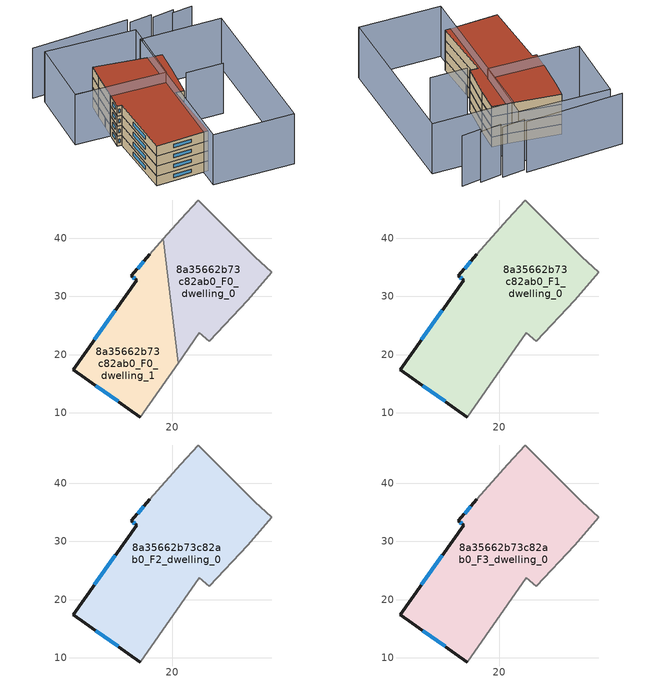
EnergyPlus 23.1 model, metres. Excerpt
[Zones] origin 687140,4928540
8a35662b73c82ab0_F0_dwelling_0
 floor ground (EU_floor_Construction): 34.22,36.78 37.13,34.14 32.95,29.34 26.35,22.29 24.68,23.77 21.01,18.51 18.47,39.9 21.43,43.26 24.48,46.58 z0
 wall adiabatic (EU_wall_Construction): 21.01,18.51 24.68,23.77 26.35,22.29 32.95,29.34 37.13,34.14 34.22,36.78 24.48,46.58 21.43,43.26 18.47,39.9 z0:3
 wall to 8a35662b73c82ab0_F0_dwelling_1 (EU_wall_Construction): 18.47,39.9 21.01,18.51 z0:3
8a35662b73c82ab0_F0_dwelling_1
 floor ground (EU_floor_Construction): 18.47,39.9 21.01,18.51 14.53,9.26 2.97,17.35 13.87,32.81 12.98,33.55 16.15,37.26 z0
 wall outside (EU_wall_Construction): 16.15,37.26 12.98,33.55 13.87,32.81 2.97,17.35 14.53,9.26 z0:3
 wall adiabatic (EU_wall_Construction): 18.47,39.9 16.15,37.26 / 14.53,9.26 21.01,18.51 z0:3
 window (EU_Window_Construction): 15.1,36.02 14.04,34.78 / 6.82,14.65 10.68,11.95 / 10.24,27.65 6.6,22.5 / 13.28,33.3 13.58,33.05 z1:2
8a35662b73c82ab0_F1_dwelling_0
 floor to 8a35662b73c82ab0_F0_dwelling_0 (EU_floor_Construction): 34.22,36.78 37.13,34.14 32.95,29.34 26.35,22.29 24.68,23.77 21.01,18.51 18.48,39.9 21.43,43.26 24.48,46.58 z3
 floor to 8a35662b73c82ab0_F0_dwelling_1 (EU_floor_Construction): 18.48,39.9 21.01,18.51 14.53,9.26 2.97,17.35 13.87,32.81 12.98,33.55 16.15,37.26 z3
 wall outside (EU_wall_Construction): 16.15,37.26 12.98,33.55 13.87,32.81 2.97,17.35 14.53,9.26 z3:6
 wall adiabatic (EU_wall_Construction): 14.53,9.26 24.68,23.77 26.35,22.29 32.95,29.34 37.13,34.14 34.22,36.78 24.48,46.58 21.43,43.26 16.15,37.26 z3:6
 window (EU_Window_Construction): 6.82,14.65 10.68,11.95 / 10.24,27.65 6.6,22.5 / 13.28,33.3 13.58,33.05 / 15.1,36.02 14.04,34.78 z4:5
8a35662b73c82ab0_F2_dwelling_0
 floor to 8a35662b73c82ab0_F1_dwelling_0 (EU_floor_Construction): 34.22,36.78 37.13,34.14 32.95,29.34 26.35,22.29 24.68,23.77 14.53,9.26 2.97,17.35 13.87,32.81 12.98,33.55 16.15,37.26 21.43,43.26 24.48,46.58 z6
 wall outside (EU_wall_Construction): 16.15,37.26 12.98,33.55 13.87,32.81 2.97,17.35 14.53,9.26 z6:9
 wall adiabatic (EU_wall_Construction): 14.53,9.26 24.68,23.77 26.35,22.29 32.95,29.34 37.13,34.14 34.22,36.78 24.48,46.58 21.43,43.26 16.15,37.26 z6:9
 window (EU_Window_Construction): 6.82,14.65 10.68,11.95 / 10.24,27.65 6.6,22.5 / 13.28,33.3 13.58,33.05 / 15.1,36.02 14.04,34.78 z7:8
8a35662b73c82ab0_F3_dwelling_0
 floor to 8a35662b73c82ab0_F2_dwelling_0 (EU_floor_Construction): 34.22,36.78 37.13,34.14 32.95,29.34 26.35,22.29 24.68,23.77 14.53,9.26 2.97,17.35 13.87,32.81 12.98,33.55 16.15,37.26 21.43,43.26 24.48,46.58 z9
 wall outside (EU_wall_Construction): 16.15,37.26 12.98,33.55 13.87,32.81 2.97,17.35 14.53,9.26 z9:12
 wall adiabatic (EU_wall_Construction): 14.53,9.26 24.68,23.77 26.35,22.29 32.95,29.34 37.13,34.14 34.22,36.78 24.48,46.58 21.43,43.26 16.15,37.26 z9:12
 window (EU_Window_Construction): 6.82,14.65 10.68,11.95 / 10.24,27.65 6.6,22.5 / 13.28,33.3 13.58,33.05 / 15.1,36.02 14.04,34.78 z10:11
 roof outside (EU_roof_Construction): 26.35,22.29 32.95,29.34 37.13,34.14 34.22,36.78 24.48,46.58 21.43,43.26 16.15,37.26 12.98,33.55 13.87,32.81 2.97,17.35 14.53,9.26 24.68,23.77 z12
shading: 29.56,23.38 37.25,17.33 / 54.62,35.41 50.08,38.12 / 51.04,38.62 46.14,41.48 / 46.88,42.35 41.65,45.44 / 42.26,46.48 20.95,61.15 / 53.66,26.64 27,-7.7 / 27,-7.7 9.96,5.52 / 9.96,5.52 36.62,39.86 / 36.62,39.86 53.66,26.64 / 8.78,42.91 20.93,57.88 / 20.93,57.88 39.55,42.76 / 39.55,42.76 27.4,27.8 / 27.4,27.8 8.78,42.91 z0:15
[Building]
EU S2 Campaign: North Axis=0; Terrain=City; Solar Distribution=FullExterior
[Site:Location]
Bologna: Latitude=44.5; Longitude=11.25; Time Zone=1; Elevation=37
[SizingPeriod:WeatherFileDays]
AnnualSizingPeriod: Begin Month=1; Begin Day of Month=1; End Month=12; End Day of Month=31; Day of Week for Start Day=Monday; Use Weather File Daylight Saving Period=No; Use Weather File Rain and Snow Indicators=No
[MATERIAL]
EU_InternalMass_Material: Roughness=MediumRough; Thickness=0.1; Conductivity=1; Density=1800; Specific Heat=900; Thermal Absorptance=0.9; Solar Absorptance=0.7; Visible Absorptance=0.7
[MATERIAL:NOMASS] Roughness=MediumRough; Thermal Absorptance=0.9; Solar Absorptance=0.7; Visible Absorptance=0.7
Name | Thermal Resistance
EU_wall_NoMass | 0.937881
EU_roof_NoMass | 0.548572
EU_floor_NoMass | 0.71348
[WINDOWMATERIAL:SIMPLEGLAZINGSYSTEM]
EU_Window_SimpleGlazing: UFactor=4.25633; Solar Heat Gain Coefficient=0.85; Visible Transmittance=0.85
[CONSTRUCTION]
EU_wall_Construction: EU_wall_NoMass
EU_roof_Construction: EU_roof_NoMass
EU_floor_Construction: EU_floor_NoMass
EU_InternalMass_Construction: EU_InternalMass_Material
EU_Window_Construction: EU_Window_SimpleGlazing
[ZONE] Type=1; Multiplier=1; Ceiling Height=autocalculate; Floor Area=autocalculate; Part of Total Floor Area=Yes
Name | Volume
8a35662b73c82ab0_F0_dwelling_0 | 827.743
8a35662b73c82ab0_F1_dwelling_0; 8a35662b73c82ab0_F2_dwelling_0; 8a35662b73c82ab0_F3_dwelling_0 | 1655.46
8a35662b73c82ab0_F0_dwelling_1 | 827.73
[INTERNALMASS] Construction=EU_InternalMass_Construction
Name | Zone or ZoneList | Surface Area
8a35662b73c82ab0_F0_dwelling_0_EU_InternalMass | 8a35662b73c82ab0_F0_dwelling_0 | 275.915
8a35662b73c82ab0_F0_dwelling_1_EU_InternalMass | 8a35662b73c82ab0_F0_dwelling_1 | 275.91
8a35662b73c82ab0_F1_dwelling_0_EU_InternalMass | 8a35662b73c82ab0_F1_dwelling_0 | 551.82
8a35662b73c82ab0_F2_dwelling_0_EU_InternalMass | 8a35662b73c82ab0_F2_dwelling_0 | 551.82
8a35662b73c82ab0_F3_dwelling_0_EU_InternalMass | 8a35662b73c82ab0_F3_dwelling_0 | 551.82
[OTHEREQUIPMENT] Fuel Type=Electricity; Design Level Calculation Method=Watts/Area; Power per Zone Floor Area=1; Fraction Latent=0; Fraction Radiant=0; Fraction Lost=0; Carbon Dioxide Generation Rate=0; EndUse Subcategory=EU_Step8_InternalGains
Name | Zone or ZoneList or Space or SpaceList | Schedule
EU_Step8_InternalGain_8a35662b73c82ab0_F0_dwelling_0_f000 | 8a35662b73c82ab0_F0_dwelling_0 | EU_Step8_GainSchedule_8a35662b73c82ab0_F0_dwelling_0_f000
EU_Step8_InternalGain_8a35662b73c82ab0_F0_dwelling_1_f000 | 8a35662b73c82ab0_F0_dwelling_1 | EU_Step8_GainSchedule_8a35662b73c82ab0_F0_dwelling_1_f000
EU_Step8_InternalGain_8a35662b73c82ab0_F1_dwelling_0_f000 | 8a35662b73c82ab0_F1_dwelling_0 | EU_Step8_GainSchedule_8a35662b73c82ab0_F1_dwelling_0_f000
EU_Step8_InternalGain_8a35662b73c82ab0_F2_dwelling_0_f000 | 8a35662b73c82ab0_F2_dwelling_0 | EU_Step8_GainSchedule_8a35662b73c82ab0_F2_dwelling_0_f000
EU_Step8_InternalGain_8a35662b73c82ab0_F3_dwelling_0_f000 | 8a35662b73c82ab0_F3_dwelling_0 | EU_Step8_GainSchedule_8a35662b73c82ab0_F3_dwelling_0_f000
[ZONEVENTILATION:DESIGNFLOWRATE] Schedule=EU_AlwaysOn; Design Flow Rate Calculation Method=AirChanges/Hour; Air Changes per Hour=0.687892; Ventilation Type=Natural; Fan Pressure Rise=0; Fan Total Efficiency=1; Constant Term Coefficient=1; Temperature Term Coefficient=0; Velocity Term Coefficient=0; Velocity Squared Term Coefficient=0; Minimum Indoor Temperature=-100; Maximum Indoor Temperature=100; Delta Temperature=-100; Minimum Outdoor Temperature=-100; Maximum Outdoor Temperature=100; Maximum Wind Speed=40
Name | Zone or ZoneList or Space or SpaceList
EU_ConstantAir_8a35662b73c82ab0_F0_dwelling_0 | 8a35662b73c82ab0_F0_dwelling_0
EU_ConstantAir_8a35662b73c82ab0_F0_dwelling_1 | 8a35662b73c82ab0_F0_dwelling_1
EU_ConstantAir_8a35662b73c82ab0_F1_dwelling_0 | 8a35662b73c82ab0_F1_dwelling_0
EU_ConstantAir_8a35662b73c82ab0_F2_dwelling_0 | 8a35662b73c82ab0_F2_dwelling_0
EU_ConstantAir_8a35662b73c82ab0_F3_dwelling_0 | 8a35662b73c82ab0_F3_dwelling_0
[HVACTEMPLATE:THERMOSTAT] Constant Heating Setpoint=20; Constant Cooling Setpoint=50
EU_HeatOnly_8a35662b73c82ab0_F0_dwelling_0; EU_HeatOnly_8a35662b73c82ab0_F0_dwelling_1; EU_HeatOnly_8a35662b73c82ab0_F1_dwelling_0; EU_HeatOnly_8a35662b73c82ab0_F2_dwelling_0; EU_HeatOnly_8a35662b73c82ab0_F3_dwelling_0
[HVACTEMPLATE:ZONE:IDEALLOADSAIRSYSTEM] System Availability Schedule=EU_AlwaysOn; Maximum Heating Supply Air Temperature=50; Minimum Cooling Supply Air Temperature=13; Maximum Heating Supply Air Humidity Ratio=0.0156; Minimum Cooling Supply Air Humidity Ratio=0.0077; Heating Limit=NoLimit; Cooling Limit=NoLimit; Heating Availability Schedule=EU_AlwaysOn; Cooling Availability Schedule=EU_CoolingOff; Dehumidification Control Type=ConstantSensibleHeatRatio; Cooling Sensible Heat Ratio=0.7; Dehumidification Setpoint=60; Humidification Control Type=None; Humidification Setpoint=30; Outdoor Air Method=None; Outdoor Air Flow Rate per Person=0.00944; Outdoor Air Flow Rate per Zone Floor Area=0; Outdoor Air Flow Rate per Zone=0; Demand Controlled Ventilation Type=None; Outdoor Air Economizer Type=NoEconomizer; Heat Recovery Type=None; Sensible Heat Recovery Effectiveness=0.7; Latent Heat Recovery Effectiveness=0.65
Name | Template Thermostat
8a35662b73c82ab0_F0_dwelling_0 | EU_HeatOnly_8a35662b73c82ab0_F0_dwelling_0
8a35662b73c82ab0_F0_dwelling_1 | EU_HeatOnly_8a35662b73c82ab0_F0_dwelling_1
8a35662b73c82ab0_F1_dwelling_0 | EU_HeatOnly_8a35662b73c82ab0_F1_dwelling_0
8a35662b73c82ab0_F2_dwelling_0 | EU_HeatOnly_8a35662b73c82ab0_F2_dwelling_0
8a35662b73c82ab0_F3_dwelling_0 | EU_HeatOnly_8a35662b73c82ab0_F3_dwelling_0
[SIZING:ZONE] Zone Cooling Design Supply Air Temperature Input Method=SupplyAirTemperature; Zone Cooling Design Supply Air Temperature=13; Zone Heating Design Supply Air Temperature Input Method=SupplyAirTemperature; Zone Heating Design Supply Air Temperature=50; Zone Cooling Design Supply Air Humidity Ratio=0.008; Zone Heating Design Supply Air Humidity Ratio=0.008; Cooling Design Air Flow Method=DesignDay; Cooling Design Air Flow Rate=0; Cooling Minimum Air Flow per Zone Floor Area=0.000762; Cooling Minimum Air Flow=0; Cooling Minimum Air Flow Fraction=0.2; Heating Design Air Flow Method=DesignDay; Heating Design Air Flow Rate=0; Heating Maximum Air Flow per Zone Floor Area=0.002032; Heating Maximum Air Flow=0.141576; Heating Maximum Air Flow Fraction=0.3; Account for Dedicated Outdoor Air System=No; Dedicated Outdoor Air System Control Strategy=NeutralSupplyAir; Dedicated Outdoor Air Low Setpoint Temperature for Design=autosize; Dedicated Outdoor Air High Setpoint Temperature for Design=autosize; Zone Load Sizing Method=Sensible Load Only No Latent Load; Zone Latent Cooling Design Supply Air Humidity Ratio Input Method=HumidityRatioDifference; Zone Cooling Design Supply Air Humidity Ratio Difference=0.005; Zone Latent Heating Design Supply Air Humidity Ratio Input Method=HumidityRatioDifference; Zone Humidification Design Supply Air Humidity Ratio Difference=0.005
8a35662b73c82ab0_F0_dwelling_0; 8a35662b73c82ab0_F0_dwelling_1; 8a35662b73c82ab0_F1_dwelling_0; 8a35662b73c82ab0_F2_dwelling_0; 8a35662b73c82ab0_F3_dwelling_0
[SCHEDULE:CONSTANT]
Name | Hourly Value
EU_AlwaysOn | 1
EU_CoolingOff | 0
[SCHEDULE:FILE] Column Number=1; Rows to Skip at Top=0; Number of Hours of Data=8760; Column Separator=Comma; Interpolate to Timestep=No; Minutes per Item=60; Adjust Schedule for Daylight Savings=Yes
Name | File
EU_Step8_GainSchedule_8a35662b73c82ab0_F0_dwelling_0_f000 | ../../schedules/8a35662b73c82ab0/8a35662b73c82ab0_F0_dwelling_0_f000_gain.csv
EU_Step8_GainSchedule_8a35662b73c82ab0_F0_dwelling_1_f000 | ../../schedules/8a35662b73c82ab0/8a35662b73c82ab0_F0_dwelling_1_f000_gain.csv
EU_Step8_GainSchedule_8a35662b73c82ab0_F1_dwelling_0_f000 | ../../schedules/8a35662b73c82ab0/8a35662b73c82ab0_F1_dwelling_0_f000_gain.csv
EU_Step8_GainSchedule_8a35662b73c82ab0_F2_dwelling_0_f000 | ../../schedules/8a35662b73c82ab0/8a35662b73c82ab0_F2_dwelling_0_f000_gain.csv
EU_Step8_GainSchedule_8a35662b73c82ab0_F3_dwelling_0_f000 | ../../schedules/8a35662b73c82ab0/8a35662b73c82ab0_F3_dwelling_0_f000_gain.csv
